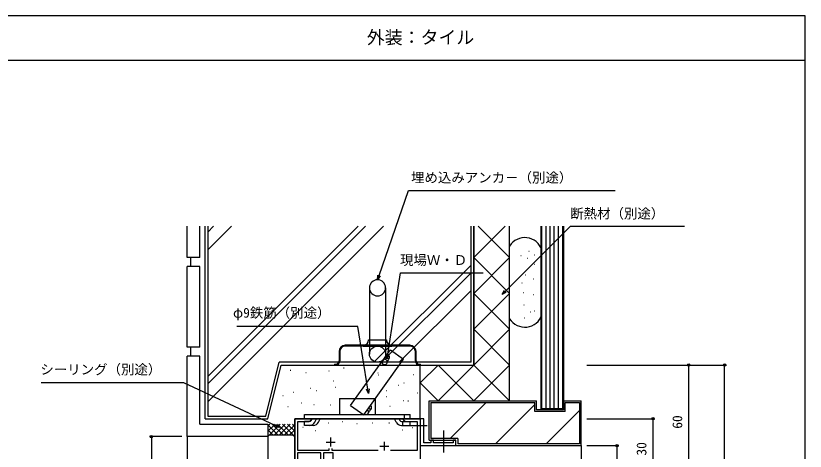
# Model space of a CAD drawing. Units: millimetres, scale not verified. Extents: x -437 to 438, y -681 to 678.
# Drawn here: x -2.5 to 438.2, y 401 to 644.1 of the extents above; entities that cross this region are included whole.
import ezdxf
from ezdxf.enums import TextEntityAlignment as Align

# ---------------------------------------------------------------- set-up
doc = ezdxf.new("R2010")
doc.units = ezdxf.units.MM
doc.header["$LTSCALE"] = 4
for name, color, linetype in [('0-1_USER1', 3, 'Continuous'), ('0-2_YKK_11', 7, 'Continuous'), ('0-4_YKK_12', 2, 'Continuous'), ('0-5_YKK_13', 4, 'Continuous'), ('0-6_YKK_D', 6, 'Continuous'), ('0-7_YKK_ZWAK', 7, 'Continuous'), ('0-8_YSS_K', 3, 'Continuous'), ('0-9_YSS_KE', 3, 'Continuous')]:
    doc.layers.add(name, color=color, linetype=linetype)
doc.styles.add('ＭＳ ゴシック', font='')
doc.styles.get('ＭＳ ゴシック').set_extended_font_data('MS Gothic')

msp = doc.modelspace()

# ---------------------------------------------------------------- linework, layer by layer
at = {"layer": '0-2_YKK_11'}
for p, q in [((170.701, 406.1), (175.701, 406.1)), ((173.201, 408.6), (173.201, 403.6)), ((203.201, 406.3), (203.201, 401.3)), ((200.701, 403.8), (205.701, 403.8))]:
    msp.add_line(p, q, dxfattribs=at)
for points in [[(174.701, 375.1), (174.701, 400.1), (169.201, 400.1), (169.201, 389.1), (167.701, 389.1), (167.701, 400.1), (154.701, 400.1), (154.701, 389.1), (153.201, 389.1), (153.201, 419.1), (162.201, 419.1), (162.201, 418.1), (160.988, 417.4), (154.701, 417.4), (154.701, 401.6), (172.501, 401.6), (172.501, 402.4)], [(206.613, 401.6), (221.701, 401.6), (221.701, 417.4), (215.413, 417.4), (214.201, 418.1), (214.201, 419.1), (217.743, 419.1), (217.926, 418.98), (218.476, 418.98), (218.659, 419.1), (218.743, 419.1), (218.926, 418.98), (219.476, 418.98), (219.659, 419.1), (223.201, 419.1), (223.201, 389.1)], [(173.901, 402.4), (173.901, 401.6), (199.789, 401.6)]]:
    msp.add_lwpolyline(points, dxfattribs=at)
msp.add_lwpolyline([(223.201, 404.1), (243.201, 404.1), (243.201, 407.1), (241.701, 407.1), (241.701, 405.6), (230.701, 405.6), (230.701, 407.1), (229.201, 407.1), (229.201, 405.6), (225.201, 405.6), (225.201, 419.1), (223.201, 419.1), (223.201, 405.6)], close=True, dxfattribs=at)
at = {"layer": '0-4_YKK_12'}
for p, q in [((223.201, 419.1), (153.201, 419.1)), ((153.201, 419.1), (153.201, 203.102)), ((223.201, 419.1), (223.201, 203.102))]:
    msp.add_line(p, q, dxfattribs=at)
at = {"layer": '0-5_YKK_13'}
for p, q in [((194.95, 492.201), (194.95, 455.201)), ((203.95, 492.201), (203.95, 455.201)), ((194.45, 463.101), (204.45, 463.101)), ((191.45, 460.101), (181.45, 460.101)), ((191.45, 459.701), (181.45, 459.701)), ((207.45, 460.101), (191.45, 460.101)), ((191.45, 459.701), (207.45, 459.701)), ((217.45, 460.101), (207.45, 460.101)), ((217.45, 459.701), (207.45, 459.701)), ((177.95, 456.601), (177.95, 451.501)), ((178.35, 456.601), (178.35, 451.501)), ((220.55, 451.501), (220.55, 456.601)), ((220.95, 451.501), (220.95, 456.601)), ((175.45, 449.501), (175.45, 449.101)), ((175.45, 449.501), (175.95, 449.501)), ((175.45, 449.101), (175.95, 449.101)), ((175.95, 449.101), (222.95, 449.101)), ((222.95, 449.501), (223.45, 449.501)), ((222.95, 449.101), (223.45, 449.101)), ((223.45, 449.101), (223.45, 449.501)), ((178.199, 430.4), (178.199, 421.4)), ((178.199, 430.4), (198.199, 430.4)), ((198.199, 430.4), (198.199, 421.4)), ((162.815, 419.1), (162.376, 418.172)), ((164.455, 417.188), (165.36, 419.1)), ((166.522, 417.205), (167.406, 419.1)), ((209.877, 417.205), (208.993, 419.1)), ((211.531, 419.1), (211.961, 418.177)), ((213.584, 419.1), (214.294, 417.6)), ((214.524, 419.1), (214.524, 421.4)), ((161.472, 417.6), (158.699, 417.6)), ((158.699, 415.3), (158.699, 417.6)), ((161.472, 415.3), (158.699, 415.3)), ((163.531, 415.3), (160.994, 415.3)), ((212.868, 417.6), (217.699, 417.6)), ((212.868, 415.3), (215.405, 415.3)), ((213.643, 415.3), (213.643, 417.6)), ((227.144, 415.1), (215.159, 415.1)), ((215.405, 415.3), (217.699, 415.3)), ((217.699, 415.3), (217.699, 417.6)), ((236.201, 412.537), (236.201, 400.167))]:
    msp.add_line(p, q, dxfattribs=at)
for points in [[(158.699, 419.1), (158.699, 421.4), (217.699, 421.4)], [(158.699, 419.1), (217.699, 419.1), (217.699, 421.4)]]:
    msp.add_lwpolyline(points, dxfattribs=at)
msp.add_circle((199.45, 455.201), 4.5, dxfattribs=at)
for centre, radius, start, end in [((199.45, 492.201), 4.5, 0, 180), ((199.45, 492.201), 4.5, 180, 0), ((191.45, 463.101), 3, 270, 0), ((207.45, 463.101), 3, 180, 270), ((181.45, 456.601), 3.5, 90, 180), ((181.45, 456.601), 3.1, 90, 180), ((217.45, 456.601), 3.5, 0, 90), ((217.45, 456.601), 3.1, 0, 90), ((175.95, 451.501), 2.4, 270, 0), ((175.95, 451.501), 2, 270, 0), ((222.95, 451.501), 2.4, 180, 270), ((222.95, 451.501), 2, 180, 270), ((161.472, 418.6), 1, 270, 334.66912), ((161.472, 418.6), 3.3, 270, 334.66912), ((163.531, 418.6), 3.3, 270, 335), ((212.868, 418.6), 3.3, 205, 270), ((212.868, 418.6), 1, 205, 270)]:
    msp.add_arc(centre, radius, start, end, dxfattribs=at)
at = {"layer": '0-6_YKK_D'}
for p, q in [((316.2, 449.101), (394.2, 449.102)), ((316.2, 449.101), (374.202, 449.101)), ((373.202, 389.1), (373.202, 449.101)), ((393.202, -75.898), (393.2, 449.102)), ((316.2, 419.1), (354.201, 419.1)), ((353.201, 419.1), (353.201, 389.1)), ((90.203, 409.101), (72.203, 409.101)), ((73.203, 409.101), (73.203, 389.1)), ((316.2, 404.1), (334.201, 404.1)), ((333.201, 389.1), (333.201, 404.1))]:
    msp.add_line(p, q, dxfattribs=at)
for points in [[(199.456, 496.701), (200.286, 499.112), (216.641, 546.611), (332.026, 546.611)], [(268.999, 488.51), (270.802, 490.313), (307.1, 526.611), (370.747, 526.611)], [(200.932, 498.89), (199.456, 496.701), (199.64, 499.335)], [(204.714, 452.588), (205.113, 455.107), (212.318, 500.601), (258.377, 500.601)], [(271.285, 489.83), (268.999, 488.51), (270.319, 490.796)], [(194.426, 433.19), (194.027, 435.708), (188.501, 470.601), (120.803, 470.601)], [(205.788, 455), (204.714, 452.588), (204.438, 455.214)], [(144.65, 414.191), (142.339, 415.269), (91.231, 439.101), (11.578, 439.101)], [(194.702, 435.815), (194.426, 433.19), (193.352, 435.601)], [(142.628, 415.888), (144.65, 414.191), (142.05, 414.65)]]:
    msp.add_lwpolyline(points, dxfattribs=at)
for centre in [(373.202, 449.101), (393.2, 449.102), (353.201, 419.1), (73.203, 409.101), (333.201, 404.1)]:
    msp.add_circle(centre, 0.637, dxfattribs=at)
at = {"layer": '0-7_YKK_ZWAK'}
for p, q in [((438.2, 644.1), (-436.8, 644.1)), ((438.2, 619.1), (-436.8, 619.1))]:
    msp.add_line(p, q, dxfattribs=at)
msp.add_lwpolyline([(-436.8, -680.9), (438.2, -680.9), (438.2, 644.1)], dxfattribs=at)
at = {"layer": '0-8_YSS_K'}
for p, q in [((104.7, 526.611), (104.7, 420.601)), ((188.553, 526.611), (104.7, 442.758)), ((107.943, 526.611), (104.7, 523.368)), ((192.796, 526.611), (104.7, 438.515)), ((117.843, 526.611), (104.7, 513.469)), ((202.695, 526.611), (104.7, 428.616)), ((251.7, 450.601), (251.7, 526.611)), ((253.2, 509.101), (270.71, 526.611)), ((273.2, 509.101), (255.691, 526.611)), ((293.501, 424.613), (293.5, 526.611)), ((295.801, 424.613), (295.8, 526.611)), ((298.101, 424.613), (298.1, 526.611)), ((300.401, 424.613), (300.4, 526.611)), ((283.875, 512.765), (284.075, 512.765)), ((273.2, 489.101), (253.2, 509.101)), ((253.2, 489.101), (273.2, 509.101)), ((279.446, 510.305), (279.646, 510.305)), ((283.137, 508.828), (283.337, 508.828)), ((286.828, 510.551), (287.028, 510.551)), ((251.7, 504.905), (197.396, 450.601)), ((286.828, 505.384), (287.028, 505.384)), ((251.7, 500.663), (201.639, 450.601)), ((281.907, 499.478), (282.107, 499.478)), ((279.938, 495.049), (280.138, 495.049)), ((286.336, 497.264), (286.536, 497.264)), ((251.7, 490.763), (211.538, 450.601)), ((280.923, 489.636), (281.123, 489.636)), ((273.2, 469.101), (253.2, 489.101)), ((253.2, 469.101), (273.2, 489.101)), ((286.582, 488.405), (286.782, 488.405)), ((281.169, 482.746), (281.369, 482.746)), ((284.86, 478.809), (285.06, 478.809)), ((286.828, 479.301), (287.028, 479.301)), ((281.415, 475.364), (281.615, 475.364)), ((253.2, 449.101), (273.2, 469.101)), ((273.2, 449.101), (253.2, 469.101)), ((206.593, 457.517), (213.914, 452.283)), ((137.029, 420.601), (144.529, 450.601)), ((251.7, 450.601), (144.529, 450.601)), ((191.764, 421.3), (213.914, 452.283)), ((150.748, 446.256), (150.948, 446.256)), ((172.281, 445.854), (172.481, 445.854)), ((180.532, 447.464), (180.732, 447.464)), ((223.201, 419.1), (223.201, 449.101)), ((223.201, 439.101), (233.2, 449.101)), ((253.202, 429.1), (233.2, 449.101)), ((233.2, 429.1), (253.2, 449.101)), ((253.199, 429.1), (273.2, 449.101)), ((273.2, 429.101), (253.2, 449.101)), ((159.359, 445.01), (159.559, 445.01)), ((199.65, 444.646), (199.85, 444.646)), ((199.829, 443.606), (200.029, 443.606)), ((219.245, 443.84), (219.445, 443.84)), ((174.897, 440.219), (175.097, 440.219)), ((175.968, 436.735), (176.168, 436.735)), ((211.057, 437.904), (211.257, 437.904)), ((214.139, 439.213), (214.339, 439.213)), ((233.202, 429.1), (223.201, 439.101)), ((146.522, 432.169), (146.722, 432.169)), ((152.358, 433.98), (152.558, 433.98)), ((161.817, 436.194), (162.017, 436.194)), ((165.441, 434.863), (165.641, 434.863)), ((204.279, 434.785), (204.479, 434.785)), ((221.787, 433.578), (221.987, 433.578)), ((156.786, 428.079), (156.986, 428.079)), ((204.507, 431.588), (204.707, 431.588)), ((213.938, 429.352), (214.138, 429.352)), ((216.437, 429.015), (216.637, 429.015)), ((229.201, 428.113), (287.201, 428.113)), ((229.201, 428.113), (229.201, 408.113)), ((240.063, 408.113), (260.064, 428.113)), ((287.201, 423.113), (287.201, 428.113)), ((304.201, 423.113), (304.201, 428.113)), ((304.201, 428.113), (312.201, 428.113)), ((312.201, 428.113), (312.201, 405.113)), ((149.34, 425.931), (149.54, 425.931)), ((163.804, 427.144), (164.004, 427.144)), ((173.161, 426.91), (173.361, 426.91)), ((184.442, 426.534), (191.764, 421.3)), ((206.379, 426.208), (206.579, 426.208)), ((265.348, 405.113), (287.201, 426.966)), ((304.201, 423.113), (287.201, 423.113)), ((293.632, 405.113), (312.201, 423.682)), ((104.7, 420.601), (137.029, 420.601)), ((138.203, 409.245), (145.058, 416.101)), ((138.203, 412.074), (142.23, 416.101)), ((138.203, 414.902), (139.401, 416.101)), ((138.203, 415.758), (143.86, 410.101)), ((140.688, 416.101), (146.688, 410.101)), ((141.887, 410.101), (147.887, 416.101)), ((143.516, 416.101), (149.516, 410.101)), ((144.715, 410.101), (150.715, 416.101)), ((146.345, 416.101), (152.345, 410.101)), ((147.544, 410.101), (153.2, 415.758)), ((149.173, 416.101), (153.2, 412.074)), ((152.002, 416.101), (153.2, 414.902)), ((157.738, 414.362), (157.938, 414.362)), ((171.935, 416.846), (172.135, 416.846)), ((179.654, 417.556), (179.854, 417.556)), ((187.906, 416.491), (188.106, 416.491)), ((196.602, 416.846), (196.802, 416.846)), ((205.83, 416.846), (206.03, 416.846)), ((218.785, 414.273), (218.985, 414.273)), ((138.203, 412.929), (141.031, 410.101)), ((139.203, 410.101), (138.203, 409.101)), ((139.203, 410.101), (152.2, 410.101)), ((150.372, 410.101), (153.2, 412.929)), ((152.2, 410.101), (153.2, 409.101)), ((164.748, 412.587), (164.948, 412.587)), ((213.106, 412.853), (213.306, 412.853)), ((93.203, 409.101), (93.203, 203.102)), ((138.203, 409.101), (138.203, 203.102)), ((244.201, 408.113), (229.201, 408.113)), ((244.201, 408.113), (244.201, 405.113)), ((312.201, 405.113), (244.201, 405.113)), ((313.201, 404.1), (313.2, 203.102))]:
    msp.add_line(p, q, dxfattribs=at)
for points in [[(303.2, 526.611), (303.201, 424.113), (290.701, 424.113), (290.7, 526.611)], [(302.7, 526.611), (302.701, 424.613), (291.201, 424.613), (291.2, 526.611)], [(184.442, 426.534), (197.022, 444.13), (206.593, 457.517)]]:
    msp.add_lwpolyline(points, dxfattribs=at)
for centre, start, end in [((204.675, 453.509), 304.43628, 118.90478), ((203.381, 450.803), 150.1514, 70.27066), ((204.028, 452.156), 304.43628, 92.97159), ((192.913, 422.907), 234.43687, 54.43687), ((193.785, 424.127), 294.43687, 54.43687), ((194.657, 425.347), 294.43687, 54.43687)]:
    msp.add_arc(centre, 1.5, start, end, dxfattribs=at)
at = {"layer": '0-9_YSS_KE'}
for p, q in [((93.203, 509.101), (93.203, 526.611)), ((100.203, 509.101), (100.203, 526.611)), ((103.2, 419.101), (103.2, 526.611)), ((253.2, 449.101), (253.2, 526.611)), ((253.2, 526.611), (253.2, 449.101)), ((273.2, 429.113), (273.2, 526.611)), ((273.2, 474.98), (273.2, 515.515)), ((291.2, 477.125), (291.2, 513.37)), ((100.203, 509.101), (93.202, 509.101)), ((95.203, 504.101), (95.203, 509.101)), ((93.203, 459.101), (93.203, 504.101)), ((100.203, 504.101), (93.203, 504.101)), ((100.203, 459.101), (100.203, 504.101)), ((100.203, 459.101), (93.203, 459.101)), ((95.203, 454.101), (95.203, 459.101)), ((100.203, 454.101), (93.203, 454.101)), ((93.203, 409.101), (93.203, 454.101)), ((100.203, 416.101), (100.203, 454.101)), ((138.2, 419.101), (145.7, 449.101)), ((145.7, 449.101), (253.2, 449.101)), ((228.201, 429.113), (288.201, 429.113)), ((228.201, 407.113), (228.201, 429.113)), ((288.201, 424.113), (288.201, 429.113)), ((303.201, 429.113), (313.201, 429.113)), ((303.201, 424.113), (303.201, 429.113)), ((313.201, 404.113), (313.201, 429.113)), ((303.201, 424.113), (288.201, 424.113)), ((103.2, 419.101), (138.2, 419.101)), ((100.203, 416.101), (138.203, 416.101)), ((138.203, 416.101), (138.203, 409.101)), ((138.203, 409.101), (93.203, 409.101)), ((228.201, 407.113), (243.201, 407.113)), ((243.201, 404.113), (243.201, 407.113)), ((243.201, 404.113), (313.201, 404.113))]:
    msp.add_line(p, q, dxfattribs=at)
for centre, start, end in [((281.7, 510.247), 18.19487, 148.21167), ((281.7, 480.247), 211.78833, 341.80513)]:
    msp.add_arc(centre, 10, start, end, dxfattribs=at)

# ---------------------------------------------------------------- texts
at = {"layer": '0-1_USER1', "style": 'ＭＳ ゴシック'}
msp.add_text('外装：タイル', height=7.331, dxfattribs=at).set_placement((193.461, 626.185), align=Align.BOTTOM_LEFT)
at = {"layer": '0-6_YKK_D', "style": 'ＭＳ ゴシック'}
for s, p in [('埋め込みアンカ－（別途）', (218.165, 549.364)), ('断熱材（別途）', (306.996, 529.293)), ('現場Ｗ・Ｄ', (212, 503.316)), ('φ9鉄筋（別途）', (118.744, 473.869)), ('シーリング（別途）', (11.213, 442.221))]:
    msp.add_text(s, height=5.499, dxfattribs=at).set_placement(p, align=Align.BOTTOM_LEFT)
for s, p in [('60', (371.202, 413.539)), ('30', (351.201, 398.56))]:
    msp.add_text(s, height=5.499, rotation=90, dxfattribs=at).set_placement(p, align=Align.BOTTOM_LEFT)

doc.saveas('drawing.dxf')
